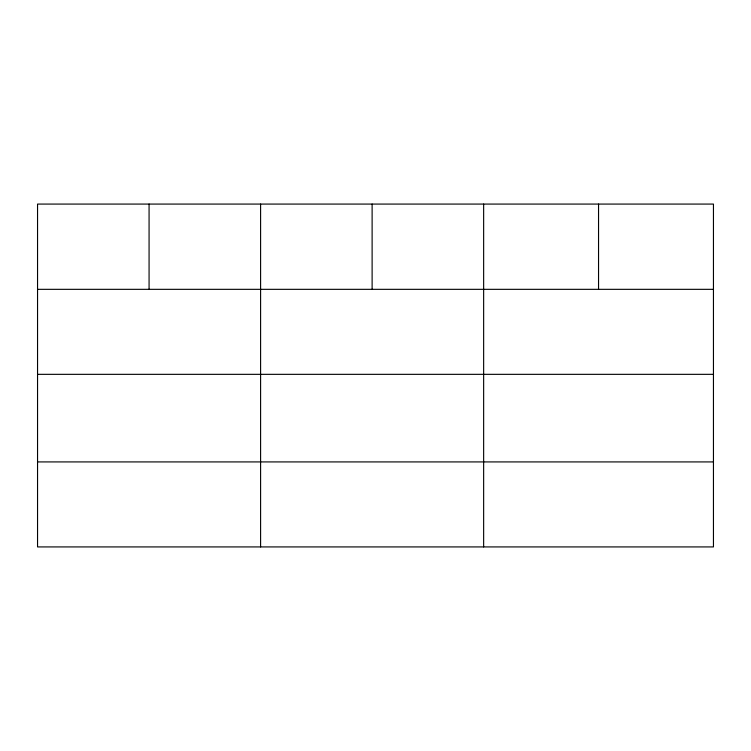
<?xml version="1.0" encoding="UTF-8"?>
<svg xmlns="http://www.w3.org/2000/svg" width="751" height="751" viewBox="0 0 751 751"><rect width="100%" height="100%" fill="white"/><g stroke="black" fill="none" stroke-linecap="round" stroke-linejoin="round"><path stroke-width="1.13" d="M713.45 374.336L713.45 204.075L37.55 204.075L37.55 546.925L713.45 546.925L713.45 374.336L37.55 374.336M37.55 289.332L713.45 289.332M37.55 461.921L713.45 461.921M598.547 204.075L598.547 289.332M483.644 204.075L483.644 546.925M372.12 204.075L372.12 289.332M260.597 204.075L260.597 546.925M149.073 204.075L149.073 289.332"/></g></svg>
